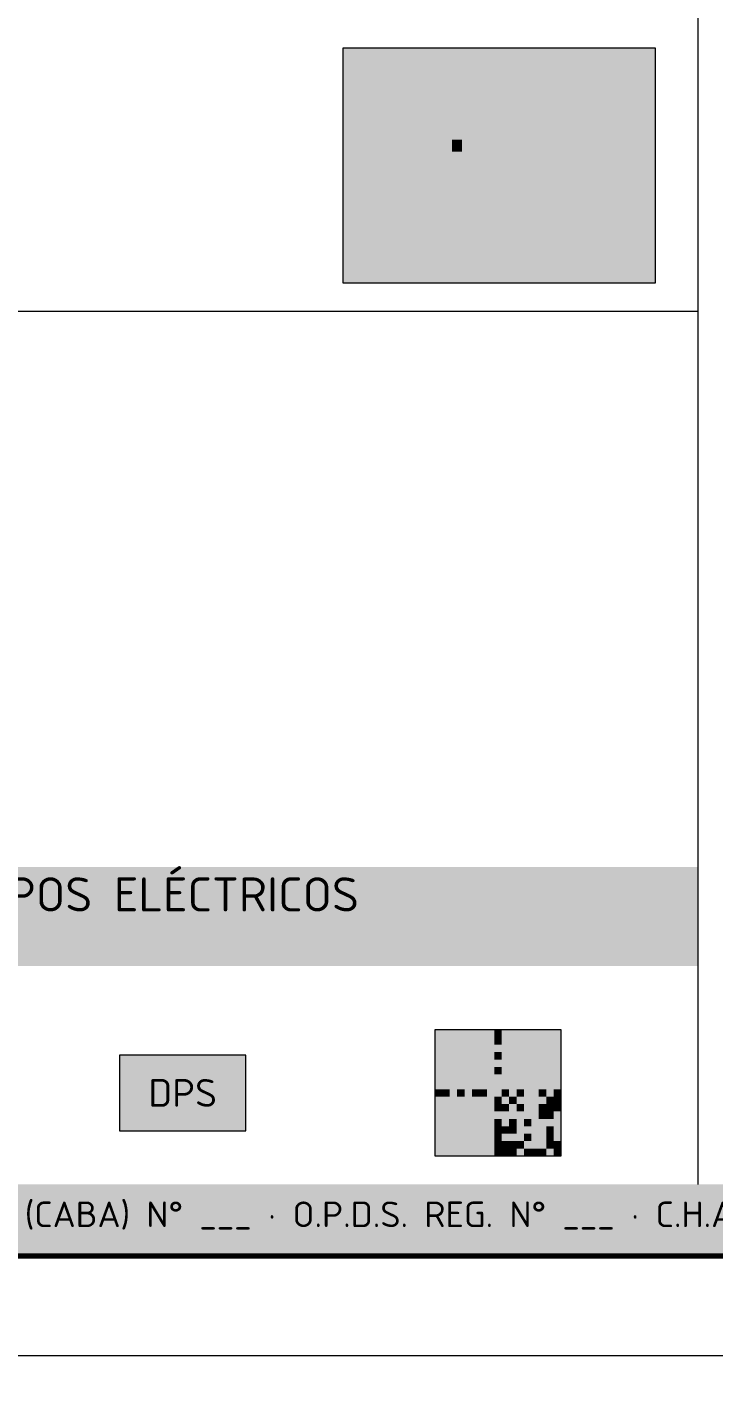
# Model space of a CAD drawing. Header units: millimetres. Extents: x 0 to 2382, y 0 to 420.
# Drawn here: x 1973.2 to 2021.5, y 213.7 to 309.1 of the extents above; entities that cross this region are included whole.
import ezdxf
from ezdxf.enums import TextEntityAlignment as Align

# ---------------------------------------------------------------- set-up
doc = ezdxf.new("R2010")
doc.units = ezdxf.units.MM
for name, color, linetype, lineweight in [('01-VISIBLE', 7, 'CONTINUOUS', 70), ('04-COTA', 3, 'CONTINUOUS', 18), ('08-FINA', 5, 'CONTINUOUS', 18), ('13-GRAFICA', 30, 'CONTINUOUS', 18)]:
    doc.layers.add(name, color=color, linetype=linetype, lineweight=lineweight)
doc.styles.add('ISO3098', font='isocpeur.ttf')
doc.dimstyles.new('FLAMA-IRAM', dxfattribs={"dimtxt": 3.5, "dimasz": 3.5, "dimexe": 2, "dimexo": 1.5, "dimgap": 1, "dimtad": 1, "dimdec": 1, "dimtxsty": 'ISO3098', "dimblk": 'IRAM_FLECHA', "dimblk1": 'IRAM_FLECHA', "dimblk2": 'IRAM_FLECHA', "dimcen": 2.5, "dimclrd": 256, "dimclre": 256, "dimclrt": 256, "dimazin": 3, "dimtfac": 1, "dimtmove": 0, "dimatfit": 3, "dimlwd": 18, "dimlwe": 18})

# ---------------------------------------------------------------- blocks, each defined once
blk = doc.blocks.new('IRAM_FLECHA')
blk.add_solid([(0, 0), (-1, 0.125), (-1, -0.125)])

msp = doc.modelspace()

# ---------------------------------------------------------------- hatches: boundary and pattern name
at = {"layer": '13-GRAFICA', "true_color": 0xffffff}
h = msp.add_hatch(color=7, dxfattribs=at)
h.dxf.hatch_style = 1
h.paths.add_polyline_path([(2017.434, 291.097), (2017.434, 307.597), (1995.434, 307.597), (1995.434, 291.097)])
at = {"layer": '13-GRAFICA', "true_color": 0x191919}
h = msp.add_hatch(color=7, dxfattribs=at)
h.dxf.hatch_style = 1
h.paths.add_polyline_path([(2000.443, 292.788), (2000.444, 292.738), (2000.441, 292.687), (2000.432, 292.637), (2000.419, 292.589), (2000.401, 292.541), (2000.379, 292.496), (2000.352, 292.453), (2000.321, 292.413), (2000.286, 292.376), (2000.248, 292.343), (2000.207, 292.314), (2000.163, 292.289), (2000.117, 292.268), (2000.069, 292.252), (2000.02, 292.241), (1999.97, 292.234), (1999.919, 292.233), (1999.869, 292.236), (1999.819, 292.244), (1999.771, 292.258), (1999.723, 292.276), (1999.678, 292.298), (1999.635, 292.325), (1999.595, 292.356), (1999.558, 292.39), (1999.525, 292.428), (1999.496, 292.47), (1999.471, 292.513), (1999.45, 292.559), (1999.434, 292.607), (1998.321, 296.544), (1997.472, 292.638), (1997.459, 292.589), (1997.441, 292.542), (1997.419, 292.497), (1997.392, 292.454), (1997.361, 292.414), (1997.327, 292.377), (1997.289, 292.344), (1997.248, 292.314), (1997.204, 292.289), (1997.158, 292.268), (1997.11, 292.252), (1997.061, 292.241), (1997.011, 292.234), (1996.96, 292.233), (1996.91, 292.236), (1996.86, 292.244), (1996.811, 292.257), (1996.764, 292.275), (1996.719, 292.298), (1996.676, 292.324), (1996.636, 292.355), (1996.599, 292.39), (1996.566, 292.428), (1996.536, 292.469), (1996.511, 292.513), (1996.49, 292.559), (1996.474, 292.607), (1996.463, 292.656), (1996.456, 292.706), (1996.455, 292.756), (1996.458, 292.807), (1996.466, 292.857), (1997.65, 298.303), (1997.646, 298.31), (1997.613, 298.371), (1997.587, 298.436), (1997.568, 298.502), (1997.555, 298.57), (1997.549, 298.64), (1997.55, 298.709), (1997.807, 303.085), (1997.814, 303.154), (1997.829, 303.222), (1997.849, 303.288), (1997.877, 303.352), (1997.91, 303.413), (1997.949, 303.47), (1997.994, 303.524), (1998.043, 303.572), (1998.097, 303.616), (1998.156, 303.654), (1998.217, 303.686), (1998.22, 303.687), (1998.172, 303.731), (1998.104, 303.806), (1998.044, 303.887), (1997.992, 303.974), (1997.948, 304.065), (1997.914, 304.16), (1997.89, 304.258), (1997.875, 304.358), (1997.87, 304.459), (1997.875, 304.56), (1997.89, 304.66), (1997.914, 304.758), (1997.948, 304.853), (1997.992, 304.944), (1998.044, 305.031), (1998.104, 305.112), (1998.172, 305.187), (1998.247, 305.255), (1998.328, 305.315), (1998.414, 305.367), (1998.506, 305.41), (1998.601, 305.444), (1998.699, 305.469), (1998.799, 305.484), (1998.9, 305.489), (1999.001, 305.484), (1999.101, 305.469), (1999.199, 305.444), (1999.294, 305.41), (1999.385, 305.367), (1999.472, 305.315), (1999.553, 305.255), (1999.628, 305.187), (1999.696, 305.112), (1999.756, 305.031), (1999.808, 304.944), (1999.851, 304.853), (1999.885, 304.758), (1999.91, 304.66), (1999.924, 304.56), (1999.929, 304.459), (1999.924, 304.358), (1999.91, 304.258), (1999.885, 304.16), (1999.851, 304.065), (1999.808, 303.974), (1999.756, 303.887), (1999.696, 303.806), (1999.628, 303.731), (1999.553, 303.663), (1999.472, 303.603), (1999.385, 303.551), (1999.294, 303.508), (1999.199, 303.474), (1999.101, 303.449), (1999.094, 303.448), (1999.124, 303.401), (1999.156, 303.34), (1999.182, 303.275), (1999.202, 303.209), (1999.215, 303.14), (1999.221, 303.071), (1999.22, 303.002), (1999.163, 302.031), (2000.363, 300.37), (2001.934, 300.594), (2001.972, 300.598), (2002.01, 300.597), (2002.047, 300.594), (2002.084, 300.586), (2002.121, 300.575), (2002.155, 300.56), (2002.189, 300.542), (2002.22, 300.521), (2002.249, 300.497), (2002.276, 300.47), (2002.3, 300.44), (2002.321, 300.409), (2002.338, 300.375), (2002.353, 300.34), (2002.364, 300.304), (2002.371, 300.267), (2002.374, 300.229), (2002.374, 300.191), (2002.37, 300.153), (2002.363, 300.116), (2002.351, 300.08), (2002.337, 300.045), (2002.319, 300.012), (2002.297, 299.98), (2002.273, 299.951), (2002.246, 299.924), (2002.217, 299.901), (2002.185, 299.88), (2002.152, 299.862), (2002.117, 299.848), (2002.08, 299.837), (2002.043, 299.83), (2000.241, 299.572), (2000.203, 299.569), (2000.165, 299.569), (2000.127, 299.573), (2000.09, 299.581), (2000.054, 299.592), (2000.018, 299.607), (1999.985, 299.625), (1999.953, 299.647), (1999.924, 299.671), (1999.898, 299.699), (1999.874, 299.728), (1999.091, 300.812), (1998.963, 298.626), (1998.955, 298.557), (1998.941, 298.489), (1998.92, 298.423), (1998.893, 298.359), (1998.883, 298.341), (2000.425, 292.887), (2000.436, 292.838)])
h = msp.add_hatch(color=7, dxfattribs=at)
h.dxf.hatch_style = 1
h.paths.add_polyline_path([(2005.228, 301.838), (2005.243, 301.839), (2005.257, 301.838), (2005.272, 301.837), (2005.286, 301.833), (2005.3, 301.829), (2005.313, 301.823), (2005.326, 301.815), (2005.338, 301.807), (2005.349, 301.797), (2005.359, 301.787), (2005.368, 301.775), (2005.375, 301.763), (2005.382, 301.75), (2005.387, 301.736), (2005.391, 301.722), (2005.393, 301.708), (2005.394, 301.693), (2005.394, 301.679), (2005.392, 301.664), (2005.389, 301.65), (2005.384, 301.636), (2005.378, 301.623), (2005.371, 301.61), (2005.362, 301.598), (2005.353, 301.587), (2005.342, 301.577), (2005.33, 301.568), (2005.318, 301.561), (2005.305, 301.554), (2005.291, 301.549), (2005.277, 301.545), (2003.377, 301.129), (2003.362, 301.127), (2003.348, 301.126), (2003.333, 301.127), (2003.319, 301.128), (2003.304, 301.132), (2003.291, 301.136), (2003.277, 301.142), (2003.265, 301.15), (2003.253, 301.158), (2003.242, 301.168), (2003.232, 301.178), (2003.223, 301.19), (2003.215, 301.202), (2003.209, 301.215), (2003.204, 301.229), (2003.2, 301.243), (2003.197, 301.257), (2003.196, 301.272), (2003.197, 301.286), (2003.199, 301.301), (2003.202, 301.315), (2003.207, 301.329), (2003.213, 301.342), (2003.22, 301.355), (2003.228, 301.367), (2003.238, 301.378), (2003.248, 301.388), (2003.26, 301.396), (2003.272, 301.404), (2003.285, 301.411), (2003.299, 301.416), (2003.313, 301.42), (2005.214, 301.835)])
at = {"layer": '13-GRAFICA', "true_color": 0xcba23e}
h = msp.add_hatch(color=7, dxfattribs=at)
h.dxf.hatch_style = 1
h.paths.add_polyline_path([(2003.107, 300.324), (2003.107, 301.156), (2003.82, 301.156), (2003.82, 300.324)])
at = {"layer": '13-GRAFICA', "true_color": 0x191919}
h = msp.add_hatch(color=7, dxfattribs=at)
h.dxf.hatch_style = 1
h.paths.add_polyline_path([(2004.95, 300.578), (2004.963, 300.572), (2004.976, 300.564), (2004.987, 300.554), (2004.998, 300.544), (2005.008, 300.532), (2005.016, 300.52), (2005.023, 300.507), (2005.029, 300.493), (2005.033, 300.479), (2005.036, 300.465), (2005.038, 300.45), (2005.156, 297.836), (2005.156, 297.822), (2005.155, 297.807), (2005.152, 297.793), (2005.148, 297.779), (2005.142, 297.765), (2005.135, 297.753), (2005.127, 297.74), (2005.118, 297.729), (2005.107, 297.719), (2005.096, 297.71), (2005.084, 297.702), (2005.071, 297.695), (2005.058, 297.689), (2005.044, 297.685), (2005.029, 297.682), (2005.015, 297.681), (2005, 297.681), (2004.986, 297.683), (2004.971, 297.685), (2004.957, 297.69), (2004.944, 297.695), (2004.931, 297.702), (2004.919, 297.71), (2004.908, 297.72), (2004.898, 297.73), (2004.888, 297.741), (2004.88, 297.753), (2004.874, 297.766), (2004.868, 297.78), (2004.864, 297.794), (2004.861, 297.808), (2004.86, 297.823), (2004.746, 300.334), (2003.773, 300.658), (2003.759, 300.664), (2003.746, 300.67), (2003.734, 300.678), (2003.723, 300.687), (2003.712, 300.697), (2003.703, 300.708), (2003.694, 300.72), (2003.687, 300.733), (2003.681, 300.746), (2003.677, 300.76), (2003.674, 300.774), (2003.672, 300.789), (2003.672, 300.803), (2003.673, 300.818), (2003.675, 300.832), (2003.679, 300.846), (2003.684, 300.86), (2003.691, 300.873), (2003.699, 300.885), (2003.708, 300.897), (2003.718, 300.907), (2003.729, 300.917), (2003.741, 300.925), (2003.754, 300.932), (2003.767, 300.938), (2003.781, 300.943), (2003.795, 300.946), (2003.809, 300.947), (2003.824, 300.948), (2003.839, 300.947), (2003.853, 300.944), (2003.867, 300.94), (2004.936, 300.584)])
at = {"layer": '13-GRAFICA', "true_color": 0xb21820}
h = msp.add_hatch(color=7, dxfattribs=at)
h.dxf.hatch_style = 1
h.paths.add_polyline_path([(2002.454, 296.047), (2002.454, 299.73), (2002.459, 299.799), (2002.473, 299.868), (2002.497, 299.935), (2002.531, 300.001), (2002.573, 300.063), (2002.624, 300.123), (2002.683, 300.179), (2002.75, 300.23), (2002.823, 300.277), (2002.903, 300.318), (2002.988, 300.354), (2003.077, 300.383), (2003.17, 300.407), (2003.267, 300.423), (2003.365, 300.434), (2003.464, 300.437), (2003.563, 300.434), (2003.661, 300.423), (2003.757, 300.407), (2003.85, 300.383), (2003.94, 300.354), (2004.025, 300.318), (2004.104, 300.277), (2004.178, 300.23), (2004.244, 300.179), (2004.303, 300.123), (2004.354, 300.063), (2004.397, 300.001), (2004.43, 299.935), (2004.454, 299.868), (2004.469, 299.799), (2004.473, 299.73), (2004.473, 296.047)])
at = {"layer": '13-GRAFICA', "true_color": 0xcdcdd2}
h = msp.add_hatch(color=7, dxfattribs=at)
h.dxf.hatch_style = 1
h.paths.add_polyline_path([(2015.674, 293.077), (2010.834, 292.417), (2005.114, 300.172)])
at = {"layer": '13-GRAFICA', "true_color": 0xe63c14}
h = msp.add_hatch(color=7, dxfattribs=at)
h.dxf.hatch_style = 1
h.paths.add_polyline_path([(2011.813, 292.541), (2011.793, 292.544), (2011.772, 292.549), (2011.752, 292.556), (2011.733, 292.566), (2011.715, 292.577), (2011.699, 292.59), (2011.683, 292.605), (2011.67, 292.621), (2011.658, 292.638), (2011.647, 292.657), (2011.639, 292.676), (2011.085, 294.201), (2011.079, 294.221), (2011.075, 294.242), (2011.073, 294.263), (2011.073, 294.284), (2011.075, 294.305), (2011.079, 294.326), (2011.086, 294.346), (2011.094, 294.365), (2011.787, 295.751), (2011.797, 295.769), (2011.809, 295.785), (2011.822, 295.801), (2011.837, 295.815), (2011.853, 295.827), (2011.87, 295.838), (2011.888, 295.848), (2011.907, 295.855), (2011.926, 295.86), (2011.946, 295.864), (2011.967, 295.866), (2011.987, 295.865), (2012.007, 295.863), (2012.027, 295.859), (2012.046, 295.853), (2012.065, 295.845), (2012.083, 295.835), (2012.099, 295.823), (2012.115, 295.81), (2012.129, 295.796), (2012.142, 295.78), (2012.153, 295.763), (2012.381, 295.372), (2012.811, 297.094), (2012.817, 297.114), (2012.825, 297.133), (2012.835, 297.151), (2012.846, 297.168), (2012.859, 297.184), (2012.874, 297.198), (2012.889, 297.211), (2012.907, 297.223), (2012.925, 297.232), (2012.944, 297.24), (2012.963, 297.246), (2012.984, 297.25), (2013.004, 297.252), (2013.024, 297.252), (2013.045, 297.249), (2013.065, 297.245), (2013.085, 297.239), (2013.103, 297.231), (2013.121, 297.221), (2013.138, 297.21), (2013.154, 297.196), (2013.168, 297.182), (2013.181, 297.166), (2013.765, 296.358), (2014.123, 299.699), (2014.126, 299.72), (2014.131, 299.74), (2014.138, 299.759), (2014.148, 299.778), (2014.159, 299.796), (2014.171, 299.812), (2014.185, 299.827), (2014.201, 299.841), (2014.218, 299.853), (2014.236, 299.863), (2014.255, 299.871), (2014.275, 299.878), (2014.295, 299.882), (2014.316, 299.885), (2014.336, 299.885), (2014.357, 299.883), (2014.377, 299.88), (2014.397, 299.874), (2014.417, 299.866), (2014.435, 299.856), (2014.452, 299.845), (2014.468, 299.832), (2014.483, 299.817), (2014.496, 299.801), (2014.508, 299.784), (2014.518, 299.766), (2014.525, 299.747), (2014.531, 299.727), (2015.174, 297.099), (2015.537, 297.705), (2015.548, 297.722), (2015.561, 297.738), (2015.576, 297.752), (2015.592, 297.765), (2015.609, 297.777), (2015.627, 297.786), (2015.645, 297.794), (2015.665, 297.8), (2015.685, 297.804), (2015.705, 297.806), (2015.726, 297.806), (2015.746, 297.804), (2015.766, 297.8), (2015.786, 297.794), (2015.804, 297.786), (2015.822, 297.777), (2015.839, 297.765), (2015.855, 297.752), (2015.87, 297.738), (2015.882, 297.722), (2015.894, 297.705), (2015.903, 297.687), (2015.911, 297.668), (2015.917, 297.649), (2016.61, 294.877), (2016.614, 294.859), (2016.616, 294.84), (2016.616, 294.822), (2016.615, 294.804), (2016.612, 294.786), (2016.196, 292.707), (2016.192, 292.687), (2016.185, 292.668), (2016.176, 292.649), (2016.165, 292.632), (2016.153, 292.615), (2016.14, 292.6), (2016.124, 292.587), (2016.108, 292.574), (2016.091, 292.564), (2016.072, 292.555), (2016.053, 292.548), (2016.033, 292.543), (2016.013, 292.54), (2015.993, 292.539), (2011.835, 292.539)])
at = {"layer": '13-GRAFICA', "true_color": 0xffbe00}
h = msp.add_hatch(color=7, dxfattribs=at)
h.dxf.hatch_style = 1
h.paths.add_polyline_path([(2012.759, 292.623), (2012.747, 292.625), (2012.736, 292.628), (2012.725, 292.633), (2012.714, 292.638), (2012.705, 292.645), (2012.695, 292.653), (2012.687, 292.662), (2012.679, 292.671), (2012.673, 292.682), (2012.667, 292.693), (2012.663, 292.705), (2012.358, 293.619), (2012.354, 293.632), (2012.352, 293.644), (2012.351, 293.657), (2012.351, 293.669), (2012.352, 293.682), (2012.355, 293.694), (2012.358, 293.706), (2012.363, 293.718), (2012.744, 294.549), (2012.75, 294.56), (2012.756, 294.57), (2012.763, 294.579), (2012.771, 294.588), (2012.78, 294.595), (2012.79, 294.602), (2012.799, 294.607), (2012.81, 294.612), (2012.821, 294.615), (2012.832, 294.617), (2012.843, 294.618), (2012.854, 294.618), (2012.865, 294.617), (2012.876, 294.614), (2012.887, 294.611), (2012.897, 294.606), (2012.907, 294.6), (2012.916, 294.593), (2012.924, 294.585), (2012.932, 294.576), (2012.939, 294.567), (2012.945, 294.557), (2013.07, 294.322), (2013.307, 295.356), (2013.31, 295.367), (2013.315, 295.379), (2013.32, 295.39), (2013.326, 295.4), (2013.334, 295.409), (2013.342, 295.418), (2013.35, 295.426), (2013.36, 295.433), (2013.37, 295.438), (2013.38, 295.443), (2013.391, 295.446), (2013.402, 295.449), (2013.413, 295.45), (2013.425, 295.45), (2013.436, 295.449), (2013.447, 295.446), (2013.458, 295.442), (2013.468, 295.438), (2013.478, 295.432), (2013.487, 295.425), (2013.496, 295.417), (2013.504, 295.408), (2013.511, 295.398), (2013.832, 294.914), (2014.029, 296.919), (2014.03, 296.931), (2014.033, 296.943), (2014.037, 296.955), (2014.042, 296.966), (2014.048, 296.976), (2014.055, 296.986), (2014.063, 296.995), (2014.072, 297.003), (2014.081, 297.011), (2014.091, 297.017), (2014.101, 297.022), (2014.112, 297.026), (2014.123, 297.028), (2014.135, 297.03), (2014.146, 297.03), (2014.157, 297.029), (2014.169, 297.027), (2014.18, 297.023), (2014.19, 297.019), (2014.2, 297.013), (2014.21, 297.006), (2014.219, 296.998), (2014.227, 296.989), (2014.234, 296.98), (2014.24, 296.969), (2014.246, 296.958), (2014.25, 296.947), (2014.253, 296.935), (2014.607, 295.359), (2014.807, 295.722), (2014.813, 295.732), (2014.82, 295.742), (2014.828, 295.75), (2014.837, 295.758), (2014.846, 295.765), (2014.856, 295.771), (2014.866, 295.775), (2014.877, 295.779), (2014.888, 295.781), (2014.899, 295.783), (2014.91, 295.783), (2014.921, 295.781), (2014.932, 295.779), (2014.943, 295.775), (2014.954, 295.771), (2014.963, 295.765), (2014.973, 295.758), (2014.981, 295.75), (2014.989, 295.742), (2014.996, 295.732), (2015.003, 295.722), (2015.008, 295.711), (2015.012, 295.7), (2015.016, 295.688), (2015.397, 294.025), (2015.399, 294.014), (2015.4, 294.003), (2015.4, 293.992), (2015.399, 293.981), (2015.398, 293.97), (2015.169, 292.723), (2015.166, 292.711), (2015.163, 292.7), (2015.158, 292.688), (2015.152, 292.678), (2015.145, 292.668), (2015.138, 292.659), (2015.13, 292.651), (2015.121, 292.644), (2015.111, 292.637), (2015.101, 292.632), (2015.09, 292.628), (2015.079, 292.625), (2015.068, 292.623), (2015.057, 292.623), (2012.77, 292.623)])
at = {"layer": '13-GRAFICA', "true_color": 0x005eaa}
h = msp.add_hatch(color=7, dxfattribs=at)
h.dxf.hatch_style = 1
h.paths.add_polyline_path([(2020.434, 243.059), (2020.434, 250.019), (1903.566, 250.019), (1903.566, 243.059)])
at = {"layer": '13-GRAFICA', "true_color": 0xffffff}
h = msp.add_hatch(color=7, dxfattribs=at)
h.dxf.hatch_style = 1
h.paths.add_polyline_path([(2010.782, 229.709), (2010.782, 238.579), (2001.912, 238.579), (2001.912, 229.709)])
at = {"layer": '13-GRAFICA', "true_color": 0x191919}
h = msp.add_hatch(color=7, dxfattribs=at)
h.dxf.hatch_style = 1
h.paths.add_polyline_path([(2001.912, 238.579), (2002.434, 238.579), (2002.434, 238.057), (2002.434, 235.448), (2002.434, 234.927), (2001.912, 234.927)])
h = msp.add_hatch(color=7, dxfattribs=at)
h.dxf.hatch_style = 1
h.paths.add_polyline_path([(2005.043, 238.579), (2005.043, 238.057), (2002.434, 238.057), (2002.434, 238.579)])
h = msp.add_hatch(color=7, dxfattribs=at)
h.dxf.hatch_style = 1
h.paths.add_polyline_path([(2005.564, 238.579), (2005.564, 234.927), (2005.043, 234.927), (2005.043, 235.448), (2005.043, 238.057), (2005.043, 238.579)])
h = msp.add_hatch(color=7, dxfattribs=at)
h.dxf.hatch_style = 1
h.paths.add_polyline_path([(2006.608, 238.057), (2006.608, 238.579), (2006.086, 238.579), (2006.086, 238.057)])
h = msp.add_hatch(color=7, dxfattribs=at)
h.dxf.hatch_style = 1
h.paths.add_polyline_path([(2007.129, 238.579), (2007.651, 238.579), (2007.651, 238.057), (2007.651, 235.448), (2007.651, 234.927), (2007.129, 234.927)])
h = msp.add_hatch(color=7, dxfattribs=at)
h.dxf.hatch_style = 1
h.paths.add_polyline_path([(2010.26, 238.579), (2010.26, 238.057), (2007.651, 238.057), (2007.651, 238.579)])
h = msp.add_hatch(color=7, dxfattribs=at)
h.dxf.hatch_style = 1
h.paths.add_polyline_path([(2010.782, 238.579), (2010.782, 234.927), (2010.26, 234.927), (2010.26, 235.448), (2010.26, 238.057), (2010.26, 238.579)])
h = msp.add_hatch(color=7, dxfattribs=at)
h.dxf.hatch_style = 1
h.paths.add_polyline_path([(2004.521, 235.97), (2002.956, 235.97), (2002.956, 237.535), (2004.521, 237.535)])
h = msp.add_hatch(color=7, dxfattribs=at)
h.dxf.hatch_style = 1
h.paths.add_polyline_path([(2006.608, 237.535), (2006.608, 238.057), (2006.086, 238.057), (2006.086, 237.535)])
h = msp.add_hatch(color=7, dxfattribs=at)
h.dxf.hatch_style = 1
h.paths.add_polyline_path([(2009.738, 235.97), (2008.173, 235.97), (2008.173, 237.535), (2009.738, 237.535)])
at = {"layer": '13-GRAFICA', "true_color": 0x00468c}
h = msp.add_hatch(color=7, dxfattribs=at)
h.dxf.hatch_style = 1
h.paths.add_polyline_path([(1988.608, 231.483), (1988.608, 236.805), (1979.739, 236.805), (1979.739, 231.483)])
at = {"layer": '13-GRAFICA', "true_color": 0x191919}
h = msp.add_hatch(color=7, dxfattribs=at)
h.dxf.hatch_style = 1
h.paths.add_polyline_path([(2006.608, 236.492), (2006.608, 237.014), (2006.086, 237.014), (2006.086, 236.492)])
h = msp.add_hatch(color=7, dxfattribs=at)
h.dxf.hatch_style = 1
h.paths.add_polyline_path([(2006.608, 235.448), (2006.608, 235.97), (2006.086, 235.97), (2006.086, 235.448)])
h = msp.add_hatch(color=7, dxfattribs=at)
h.dxf.hatch_style = 1
h.paths.add_polyline_path([(2002.434, 234.927), (2002.434, 235.448), (2005.043, 235.448), (2005.043, 234.927)])
h = msp.add_hatch(color=7, dxfattribs=at)
h.dxf.hatch_style = 1
h.paths.add_polyline_path([(2007.651, 234.927), (2007.651, 235.448), (2010.26, 235.448), (2010.26, 234.927)])
h = msp.add_hatch(color=7, dxfattribs=at)
h.dxf.hatch_style = 1
h.paths.add_polyline_path([(2002.434, 233.883), (2002.434, 234.405), (2001.912, 234.405), (2001.912, 233.883)])
h = msp.add_hatch(color=7, dxfattribs=at)
h.dxf.hatch_style = 1
h.paths.add_polyline_path([(2002.956, 233.883), (2002.956, 234.405), (2002.434, 234.405), (2002.434, 233.883)])
h = msp.add_hatch(color=7, dxfattribs=at)
h.dxf.hatch_style = 1
h.paths.add_polyline_path([(2003.999, 233.883), (2003.999, 234.405), (2003.477, 234.405), (2003.477, 233.883)])
h = msp.add_hatch(color=7, dxfattribs=at)
h.dxf.hatch_style = 1
h.paths.add_polyline_path([(2005.043, 233.883), (2005.043, 234.405), (2004.521, 234.405), (2004.521, 233.883)])
h = msp.add_hatch(color=7, dxfattribs=at)
h.dxf.hatch_style = 1
h.paths.add_polyline_path([(2005.564, 233.883), (2005.564, 234.405), (2005.043, 234.405), (2005.043, 233.883)])
h = msp.add_hatch(color=7, dxfattribs=at)
h.dxf.hatch_style = 1
h.paths.add_polyline_path([(2006.608, 233.361), (2006.608, 233.883), (2006.086, 233.883), (2006.086, 233.361)])
h = msp.add_hatch(color=7, dxfattribs=at)
h.dxf.hatch_style = 1
h.paths.add_polyline_path([(2007.129, 233.883), (2007.129, 234.405), (2006.608, 234.405), (2006.608, 233.883)])
h = msp.add_hatch(color=7, dxfattribs=at)
h.dxf.hatch_style = 1
h.paths.add_polyline_path([(2007.651, 233.361), (2007.651, 233.883), (2007.129, 233.883), (2007.129, 233.361)])
h = msp.add_hatch(color=7, dxfattribs=at)
h.dxf.hatch_style = 1
h.paths.add_polyline_path([(2008.173, 233.883), (2008.173, 234.405), (2007.651, 234.405), (2007.651, 233.883)])
h = msp.add_hatch(color=7, dxfattribs=at)
h.dxf.hatch_style = 1
h.paths.add_polyline_path([(2009.738, 233.883), (2009.738, 234.405), (2009.216, 234.405), (2009.216, 233.883)])
h = msp.add_hatch(color=7, dxfattribs=at)
h.dxf.hatch_style = 1
h.paths.add_polyline_path([(2010.26, 233.361), (2010.26, 233.883), (2009.738, 233.883), (2009.738, 233.361)])
h = msp.add_hatch(color=7, dxfattribs=at)
h.dxf.hatch_style = 1
h.paths.add_polyline_path([(2010.782, 233.883), (2010.782, 234.405), (2010.26, 234.405), (2010.26, 233.883)])
h = msp.add_hatch(color=7, dxfattribs=at)
h.dxf.hatch_style = 1
h.paths.add_polyline_path([(2010.782, 233.361), (2010.782, 233.883), (2010.26, 233.883), (2010.26, 233.361)])
h = msp.add_hatch(color=7, dxfattribs=at)
h.dxf.hatch_style = 1
h.paths.add_polyline_path([(2001.912, 233.361), (2002.434, 233.361), (2002.434, 232.84), (2002.434, 230.231), (2002.434, 229.709), (2001.912, 229.709)])
h = msp.add_hatch(color=7, dxfattribs=at)
h.dxf.hatch_style = 1
h.paths.add_polyline_path([(2005.043, 233.361), (2005.043, 232.84), (2002.434, 232.84), (2002.434, 233.361)])
h = msp.add_hatch(color=7, dxfattribs=at)
h.dxf.hatch_style = 1
h.paths.add_polyline_path([(2005.564, 233.361), (2005.564, 229.709), (2005.043, 229.709), (2005.043, 230.231), (2005.043, 232.84), (2005.043, 233.361)])
h = msp.add_hatch(color=7, dxfattribs=at)
h.dxf.hatch_style = 1
h.paths.add_polyline_path([(2006.608, 232.84), (2006.608, 233.361), (2006.086, 233.361), (2006.086, 232.84)])
h = msp.add_hatch(color=7, dxfattribs=at)
h.dxf.hatch_style = 1
h.paths.add_polyline_path([(2007.129, 232.84), (2007.129, 233.361), (2006.608, 233.361), (2006.608, 232.84)])
h = msp.add_hatch(color=7, dxfattribs=at)
h.dxf.hatch_style = 1
h.paths.add_polyline_path([(2008.173, 232.84), (2008.173, 233.361), (2007.651, 233.361), (2007.651, 232.84)])
h = msp.add_hatch(color=7, dxfattribs=at)
h.dxf.hatch_style = 1
h.paths.add_polyline_path([(2009.738, 232.84), (2009.738, 233.361), (2009.216, 233.361), (2009.216, 232.84)])
h = msp.add_hatch(color=7, dxfattribs=at)
h.dxf.hatch_style = 1
h.paths.add_polyline_path([(2009.738, 232.318), (2009.738, 232.84), (2009.216, 232.84), (2009.216, 232.318)])
h = msp.add_hatch(color=7, dxfattribs=at)
h.dxf.hatch_style = 1
h.paths.add_polyline_path([(2010.26, 232.84), (2010.26, 233.361), (2009.738, 233.361), (2009.738, 232.84)])
h = msp.add_hatch(color=7, dxfattribs=at)
h.dxf.hatch_style = 1
h.paths.add_polyline_path([(2010.26, 232.318), (2010.26, 232.84), (2009.738, 232.84), (2009.738, 232.318)])
h = msp.add_hatch(color=7, dxfattribs=at)
h.dxf.hatch_style = 1
h.paths.add_polyline_path([(2010.782, 232.84), (2010.782, 233.361), (2010.26, 233.361), (2010.26, 232.84)])
h = msp.add_hatch(color=7, dxfattribs=at)
h.dxf.hatch_style = 1
h.paths.add_polyline_path([(2004.521, 230.753), (2002.956, 230.753), (2002.956, 232.318), (2004.521, 232.318)])
h = msp.add_hatch(color=7, dxfattribs=at)
h.dxf.hatch_style = 1
h.paths.add_polyline_path([(2006.608, 231.796), (2006.608, 232.318), (2006.086, 232.318), (2006.086, 231.796)])
h = msp.add_hatch(color=7, dxfattribs=at)
h.dxf.hatch_style = 1
h.paths.add_polyline_path([(2006.608, 231.275), (2006.608, 231.796), (2006.086, 231.796), (2006.086, 231.275)])
h = msp.add_hatch(color=7, dxfattribs=at)
h.dxf.hatch_style = 1
h.paths.add_polyline_path([(2007.129, 231.275), (2007.129, 231.796), (2006.608, 231.796), (2006.608, 231.275)])
h = msp.add_hatch(color=7, dxfattribs=at)
h.dxf.hatch_style = 1
h.paths.add_polyline_path([(2007.651, 231.796), (2007.651, 232.318), (2007.129, 232.318), (2007.129, 231.796)])
h = msp.add_hatch(color=7, dxfattribs=at)
h.dxf.hatch_style = 1
h.paths.add_polyline_path([(2007.651, 231.275), (2007.651, 231.796), (2007.129, 231.796), (2007.129, 231.275)])
h = msp.add_hatch(color=7, dxfattribs=at)
h.dxf.hatch_style = 1
h.paths.add_polyline_path([(2008.695, 231.796), (2008.695, 232.318), (2008.173, 232.318), (2008.173, 231.796)])
h = msp.add_hatch(color=7, dxfattribs=at)
h.dxf.hatch_style = 1
h.paths.add_polyline_path([(2010.26, 231.275), (2010.26, 231.796), (2009.738, 231.796), (2009.738, 231.275)])
h = msp.add_hatch(color=7, dxfattribs=at)
h.dxf.hatch_style = 1
h.paths.add_polyline_path([(2006.608, 230.753), (2006.608, 231.275), (2006.086, 231.275), (2006.086, 230.753)])
h = msp.add_hatch(color=7, dxfattribs=at)
h.dxf.hatch_style = 1
h.paths.add_polyline_path([(2008.695, 230.753), (2008.695, 231.275), (2008.173, 231.275), (2008.173, 230.753)])
h = msp.add_hatch(color=7, dxfattribs=at)
h.dxf.hatch_style = 1
h.paths.add_polyline_path([(2010.26, 230.753), (2010.26, 231.275), (2009.738, 231.275), (2009.738, 230.753)])
h = msp.add_hatch(color=7, dxfattribs=at)
h.dxf.hatch_style = 1
h.paths.add_polyline_path([(2002.434, 229.709), (2002.434, 230.231), (2005.043, 230.231), (2005.043, 229.709)])
h = msp.add_hatch(color=7, dxfattribs=at)
h.dxf.hatch_style = 1
h.paths.add_polyline_path([(2006.608, 230.231), (2006.608, 230.753), (2006.086, 230.753), (2006.086, 230.231)])
h = msp.add_hatch(color=7, dxfattribs=at)
h.dxf.hatch_style = 1
h.paths.add_polyline_path([(2006.608, 229.709), (2006.608, 230.231), (2006.086, 230.231), (2006.086, 229.709)])
h = msp.add_hatch(color=7, dxfattribs=at)
h.dxf.hatch_style = 1
h.paths.add_polyline_path([(2007.129, 230.231), (2007.129, 230.753), (2006.608, 230.753), (2006.608, 230.231)])
h = msp.add_hatch(color=7, dxfattribs=at)
h.dxf.hatch_style = 1
h.paths.add_polyline_path([(2007.129, 229.709), (2007.129, 230.231), (2006.608, 230.231), (2006.608, 229.709)])
h = msp.add_hatch(color=7, dxfattribs=at)
h.dxf.hatch_style = 1
h.paths.add_polyline_path([(2007.651, 230.231), (2007.651, 230.753), (2007.129, 230.753), (2007.129, 230.231)])
h = msp.add_hatch(color=7, dxfattribs=at)
h.dxf.hatch_style = 1
h.paths.add_polyline_path([(2007.651, 229.709), (2007.651, 230.231), (2007.129, 230.231), (2007.129, 229.709)])
h = msp.add_hatch(color=7, dxfattribs=at)
h.dxf.hatch_style = 1
h.paths.add_polyline_path([(2008.173, 230.231), (2008.173, 230.753), (2007.651, 230.753), (2007.651, 230.231)])
h = msp.add_hatch(color=7, dxfattribs=at)
h.dxf.hatch_style = 1
h.paths.add_polyline_path([(2008.695, 229.709), (2008.695, 230.231), (2008.173, 230.231), (2008.173, 229.709)])
h = msp.add_hatch(color=7, dxfattribs=at)
h.dxf.hatch_style = 1
h.paths.add_polyline_path([(2009.216, 229.709), (2009.216, 230.231), (2008.695, 230.231), (2008.695, 229.709)])
h = msp.add_hatch(color=7, dxfattribs=at)
h.dxf.hatch_style = 1
h.paths.add_polyline_path([(2009.738, 229.709), (2009.738, 230.231), (2009.216, 230.231), (2009.216, 229.709)])
h = msp.add_hatch(color=7, dxfattribs=at)
h.dxf.hatch_style = 1
h.paths.add_polyline_path([(2010.26, 230.231), (2010.26, 230.753), (2009.738, 230.753), (2009.738, 230.231)])
h = msp.add_hatch(color=7, dxfattribs=at)
h.dxf.hatch_style = 1
h.paths.add_polyline_path([(2010.782, 230.231), (2010.782, 230.753), (2010.26, 230.753), (2010.26, 230.231)])
h = msp.add_hatch(color=7, dxfattribs=at)
h.dxf.hatch_style = 1
h.paths.add_polyline_path([(2010.782, 229.709), (2010.782, 230.231), (2010.26, 230.231), (2010.26, 229.709)])
at = {"layer": '13-GRAFICA', "true_color": 0xc81e2d}
h = msp.add_hatch(color=7, dxfattribs=at)
h.dxf.hatch_style = 1
h.paths.add_polyline_path([(2078.867, 222.689), (2078.867, 227.709), (1845.133, 227.709), (1845.133, 222.689)])

# ---------------------------------------------------------------- linework, layer by layer
at = {"layer": '01-VISIBLE'}
msp.add_lwpolyline([(1845.133, 222.689), (2078.867, 222.689), (2078.867, 374.311), (1845.133, 374.311)], close=True, dxfattribs=at)
at = {"layer": '08-FINA'}
for p, q in [((2020.434, 227.709), (2020.434, 374.311)), ((1903.566, 289.097), (2020.434, 289.097))]:
    msp.add_line(p, q, dxfattribs=at)
for points in [[(2017.434, 291.097), (2017.434, 307.597), (1995.434, 307.597), (1995.434, 291.097)], [(2001.912, 229.709), (2010.782, 229.709), (2010.782, 238.579), (2001.912, 238.579)], [(1988.608, 231.483), (1988.608, 236.805), (1979.739, 236.805), (1979.739, 231.483)]]:
    msp.add_lwpolyline(points, close=True, dxfattribs=at)

# ---------------------------------------------------------------- texts
at = {"layer": '13-GRAFICA', "true_color": 0xffffff, "style": 'ISO3098'}
for s, height, p in [('APTO PARA FUEGOS EN EQUIPOS ELÉCTRICOS', 2.4, (1962, 249.299)), ('FLAMA S.A. - DOMICILIO · INDUSTRIA ARGENTINA · HABILIT. ORD. 40.473 (CABA) N° ___ · O.P.D.S. REG. N° ___ · C.H.A.S. N° ___', 1.8, (1962, 226.509))]:
    msp.add_text(s, height=height, dxfattribs=at).set_placement(p, align=Align.TOP_CENTER)
msp.add_text('DPS', height=1.9513, dxfattribs=at).set_placement((1984.173, 234.144), align=Align.MIDDLE_CENTER)

# ---------------------------------------------------------------- dimensions: what is measured, and where the dimension line sits
at = {"layer": '04-COTA'}
msp.add_linear_dim(base=(1845.133, 215.689), p1=(1845.133, 222.689), p2=(2078.867, 222.689), dimstyle='FLAMA-IRAM', override={"dimlfac": 1}, dxfattribs=at).render()

doc.saveas('drawing.dxf')
